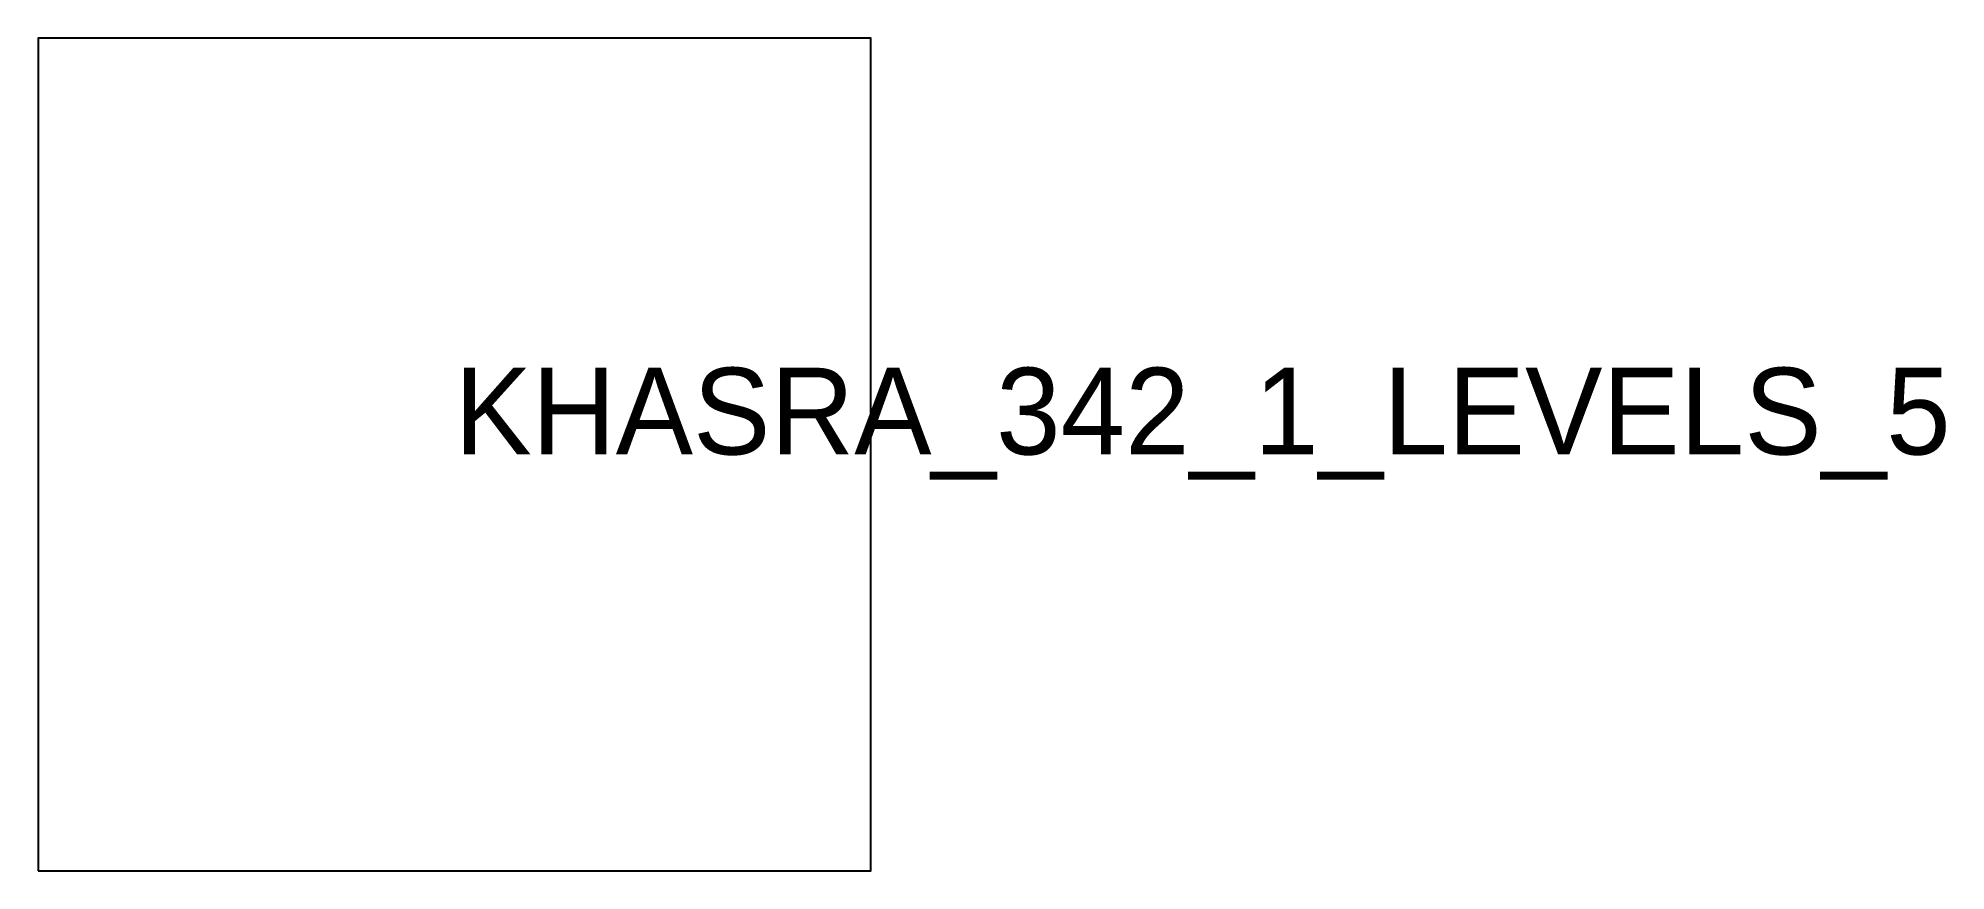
# Model space of a CAD drawing. Extents: x -37 to 18, y 48 to 72.
import ezdxf

# ---------------------------------------------------------------- set-up
doc = ezdxf.new("R2010")
doc.units = 0
doc.layers.add('CADASTRAL_BOUNDARY', color=3, linetype='CONTINUOUS')

msp = doc.modelspace()

# ---------------------------------------------------------------- linework, layer by layer
at = {"layer": 'CADASTRAL_BOUNDARY'}
msp.add_lwpolyline([(-37, 48), (-13, 48), (-13, 72), (-37, 72)], close=True, dxfattribs=at)

# ---------------------------------------------------------------- texts
msp.add_text('KHASRA_342_1_LEVELS_5', height=2.5, dxfattribs=at).set_placement((-25, 60))

doc.saveas('drawing.dxf')
